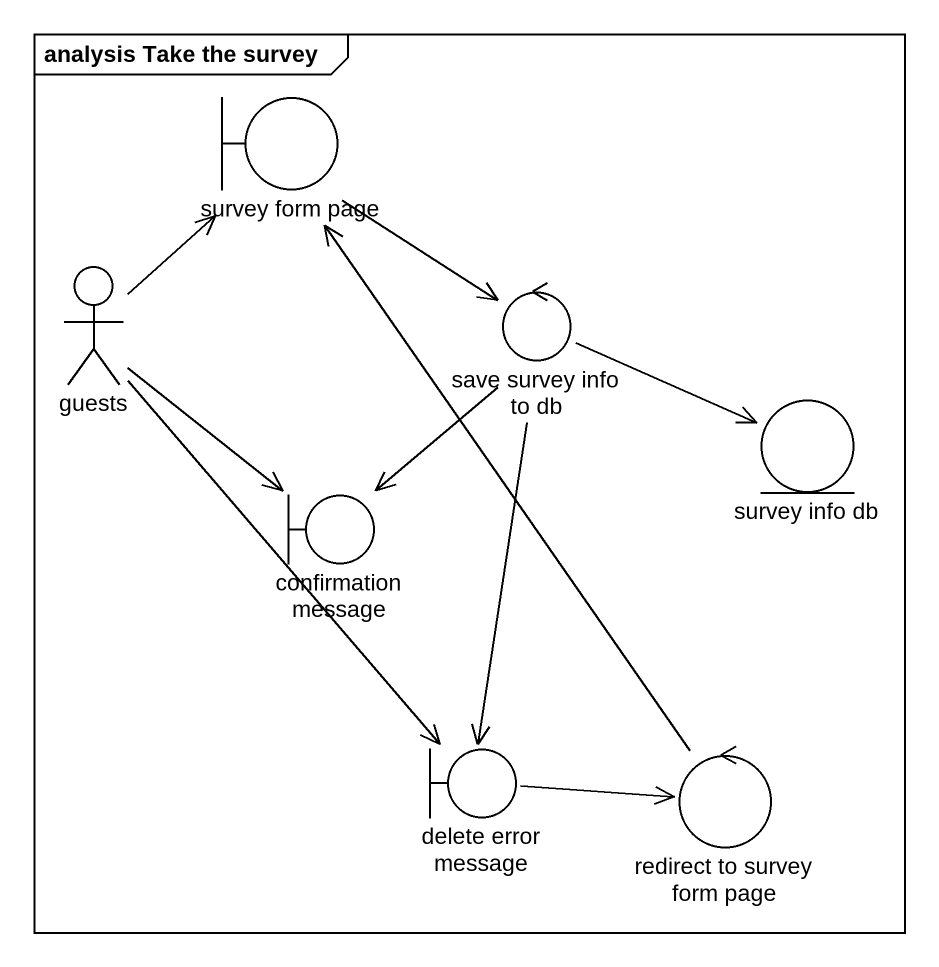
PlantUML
@startuml
mainframe analysis Take the survey
boundary "survey form page" as survey_form_page
actor guests
control "save survey info to db" as save_survey_info_to_db
entity "survey info db" as survey_info_db
boundary "confirmation message" as confirmation_message
boundary "delete error message" as delete_error_message
control "redirect to survey form page" as redirect_to_survey_form_page
survey_form_page --> save_survey_info_to_db
guests -up-> survey_form_page
guests --> confirmation_message
guests --> delete_error_message
save_survey_info_to_db -right-> survey_info_db
save_survey_info_to_db --> confirmation_message
save_survey_info_to_db --> delete_error_message
delete_error_message -right-> redirect_to_survey_form_page
redirect_to_survey_form_page -up-> survey_form_page
@enduml
